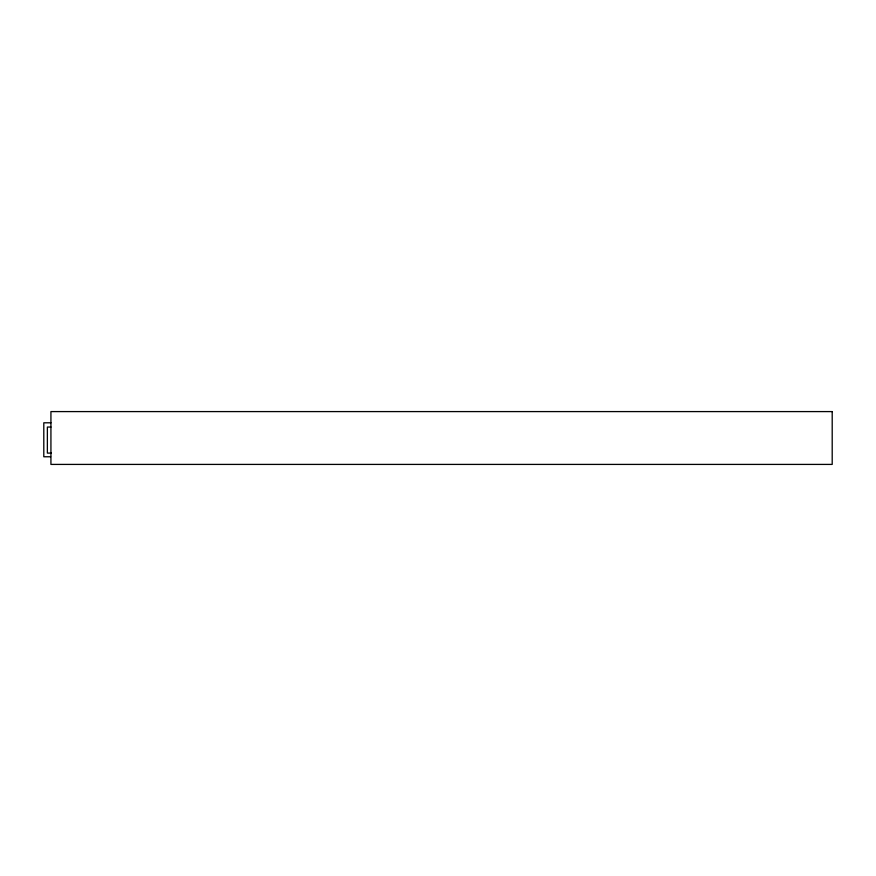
<?xml version="1.0" encoding="UTF-8"?>
<svg xmlns="http://www.w3.org/2000/svg" width="876" height="876" viewBox="0 0 876 876"><rect width="100%" height="100%" fill="white"/><g stroke="black" fill="none" stroke-linecap="round" stroke-linejoin="round"><path stroke-width="1.31" d="M50.928 422.801L43.8 422.801L43.8 456.768L50.633 456.768M50.928 427.05L47.37 427.05L47.37 453.1L51.41 453.1M832.2 411.589L50.928 411.589L50.928 464.411L832.2 464.411L832.2 411.589"/></g></svg>
